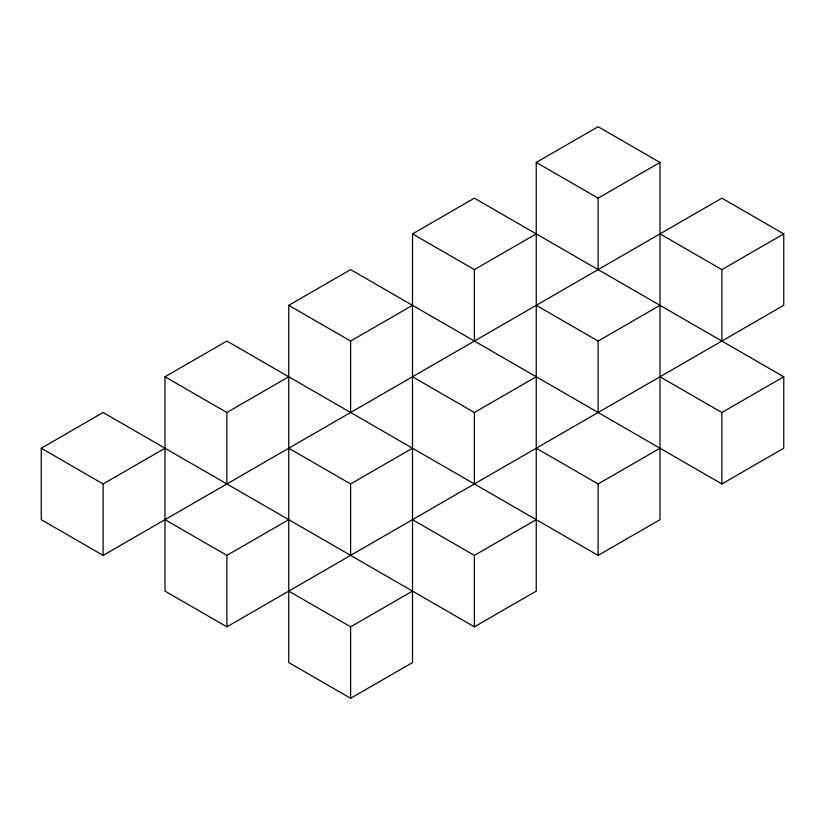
<?xml version="1.0" encoding="UTF-8"?>
<svg xmlns="http://www.w3.org/2000/svg" width="825" height="825" viewBox="0 0 825 825"><rect width="100%" height="100%" fill="white"/><g stroke="black" fill="none" stroke-linecap="round" stroke-linejoin="round"><path stroke-width="1.24" d="M41.25 448.222L103.125 412.5L474.375 626.835L536.25 591.113L536.25 162.432L598.125 126.71L660 162.432L660 519.668L598.125 555.39L226.875 341.055L165 376.778L165 591.113L226.875 626.835L783.75 305.332L783.75 233.888L721.875 198.165L103.125 555.39L41.25 519.668L41.25 448.222L103.125 483.945L165 448.222M288.75 305.332L350.625 269.61L721.875 483.945L783.75 448.222L783.75 376.778L474.375 198.165L412.5 233.888L412.5 662.568L350.625 698.29L288.75 662.568L288.75 305.332L350.625 341.055L412.5 305.332M165 376.778L226.875 412.5L288.75 376.778M412.5 233.888L474.375 269.61L536.25 233.888M536.25 162.432L598.125 198.165L660 162.432M165 519.668L226.875 555.39L288.75 519.668M288.75 448.222L350.625 483.945L412.5 448.222M412.5 376.778L474.375 412.5L536.25 376.778M536.25 305.332L598.125 341.055L660 305.332M660 233.888L721.875 269.61L783.75 233.888M288.75 591.113L350.625 626.835L412.5 591.113M412.5 519.668L474.375 555.39L536.25 519.668M536.25 448.222L598.125 483.945L660 448.222M660 376.778L721.875 412.5L783.75 376.778M721.875 269.61L721.875 341.055M721.875 412.5L721.875 483.945M598.125 198.165L598.125 269.61M598.125 341.055L598.125 412.5M598.125 483.945L598.125 555.39M474.375 269.61L474.375 341.055M474.375 412.5L474.375 483.945M474.375 555.39L474.375 626.835M350.625 341.055L350.625 412.5M350.625 483.945L350.625 555.39M350.625 626.835L350.625 698.29M226.875 412.5L226.875 483.945M226.875 555.39L226.875 626.835M103.125 483.945L103.125 555.39"/></g></svg>
